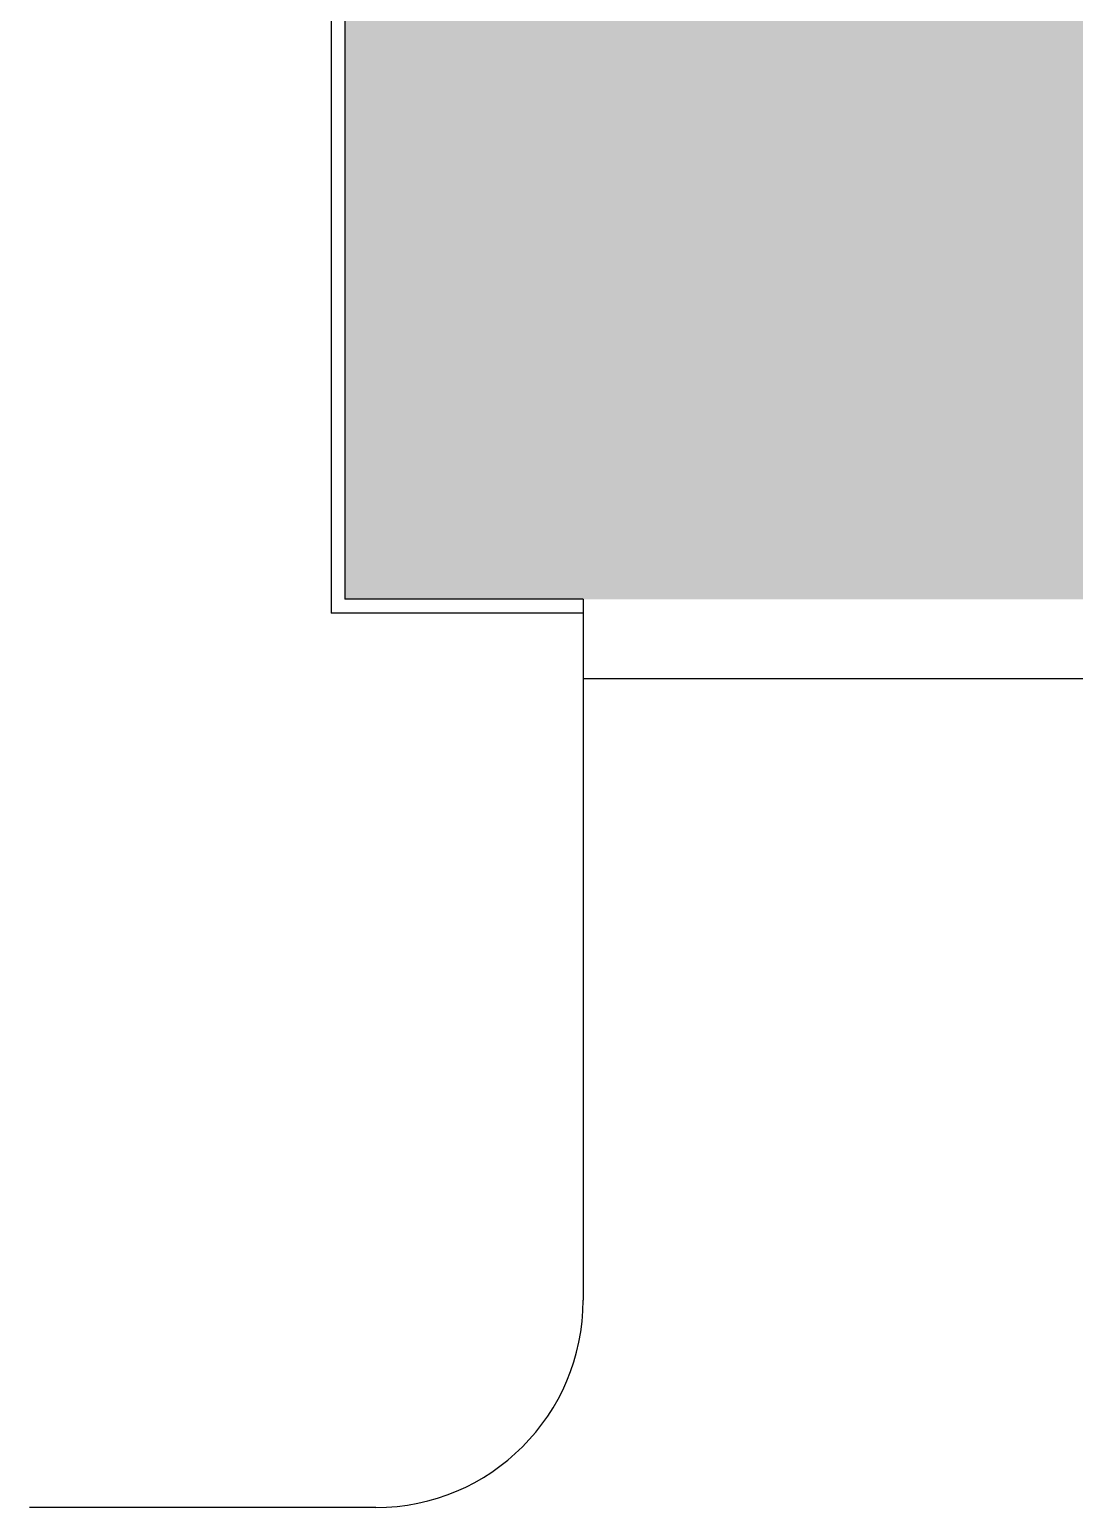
# Model space of a CAD drawing. Header units: inches. Extents: x 527079 to 698187, y -115864 to 63842.
# Drawn here: x 528623 to 543749, y -112817 to -91417 of the extents above; entities that cross this region are included whole.
import ezdxf

# ---------------------------------------------------------------- set-up
doc = ezdxf.new("R2010")
doc.units = ezdxf.units.IN
doc.header["$LTSCALE"] = 8
doc.header["$MEASUREMENT"] = 0
doc.layers.add('hatch', color=8, linetype='Continuous')
doc.layers.add('walls', color=5, linetype='Continuous')

msp = doc.modelspace()

# ---------------------------------------------------------------- hatches: boundary and pattern name
at = {"layer": 'hatch'}
h = msp.add_hatch(color=254, dxfattribs=at)
h.paths.add_polyline_path([(552987, -99667), (533187, -99667), (533187, -74017), (533187, -39917), (697987, -39917), (697987, -110717), (623187, -110717), (623187, -105017), (623187, -104817), (603212, -104817), (603212, -73817), (552987, -73817)])
h.paths.add_polyline_path([(617987, -74717), (628187, -74717), (628187, -80917), (617987, -80917)], flags=16)

# ---------------------------------------------------------------- linework, layer by layer
at = {"color": 0}
for p, q in [((536637, -99867), (536637, -109817)), ((533637, -112817), (528623, -112817))]:
    msp.add_line(p, q, dxfattribs=at)
msp.add_arc((533637, -109817), 3000, 270, 0, dxfattribs=at)
at = {"layer": 'hatch'}
msp.add_line((544637, -100817), (536637, -100817), dxfattribs=at)
at = {"layer": 'walls'}
for p, q in [((532987, -39717), (532987, -99867)), ((533187, -61917), (533187, -99667)), ((536637, -99667), (533187, -99667)), ((536637, -99667), (536637, -99867)), ((536637, -99867), (532987, -99867))]:
    msp.add_line(p, q, dxfattribs=at)
at = {"layer": 'walls', "ltscale": 10}
for p, q in [((532987, -71643), (532987, -99867)), ((533187, -71643), (533187, -99667))]:
    msp.add_line(p, q, dxfattribs=at)

doc.saveas('drawing.dxf')
